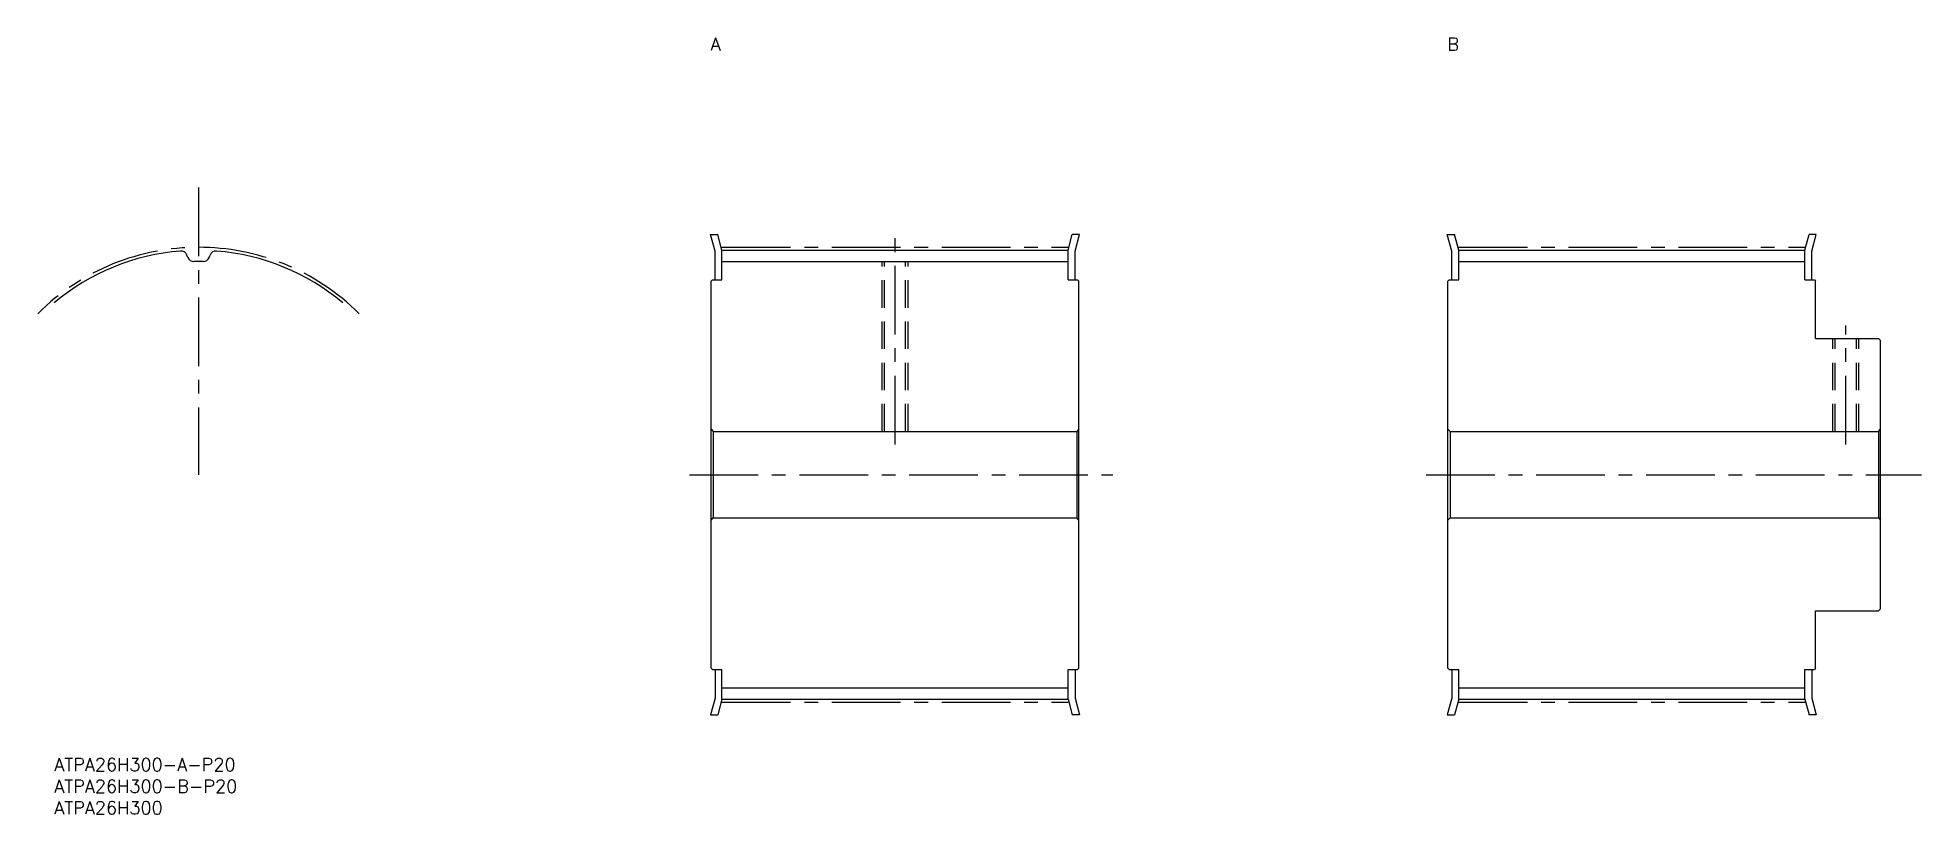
# Model space of a CAD drawing. Extents: x -4 to 431, y -13 to 166.
import ezdxf

# ---------------------------------------------------------------- set-up
doc = ezdxf.new("R2010")
doc.units = 0
doc.header["$LTSCALE"] = 0.5
doc.linetypes.add('CENTER', pattern=[50.8, 31.75, -6.35, 6.35, -6.35])
doc.linetypes.add('DASHED', pattern=[19.05, 12.7, -6.35])
for name, color, linetype in [('MSM_CENTER', 1, 'CENTER'), ('MSM_CONTINUOUS', 7, 'CONTINUOUS'), ('MSM_DASHED', 4, 'DASHED'), ('MSM_PART_NUMBER', 7, 'CONTINUOUS')]:
    doc.layers.add(name, color=color, linetype=linetype)
doc.styles.get("Standard").update_dxf_attribs({"font": 'txt.shx', "height": 3, "bigfont": 'bigfont.shx'})

# ---------------------------------------------------------------- blocks, each defined once
blk = doc.blocks.new('*U37')
at = {"layer": 'MSM_PART_NUMBER'}
blk.add_text('ATPA26H300-A-P20', height=3, dxfattribs=at).set_placement((0, -3))
blk = doc.blocks.new('*U38')
at = {"layer": 'MSM_PART_NUMBER'}
blk.add_text('ATPA26H300-B-P20', height=3, dxfattribs=at).set_placement((0, -8))
blk = doc.blocks.new('*U39')
at = {"layer": 'MSM_PART_NUMBER'}
blk.add_text('ATPA26H300', height=3, dxfattribs=at).set_placement((0, -13))
blk = doc.blocks.new('*U40')
at = {"layer": 'MSM_PART_NUMBER'}
blk.add_text('A', height=3, dxfattribs=at).set_placement((151.68, 163.5))
blk = doc.blocks.new('*U41')
at = {"layer": 'MSM_PART_NUMBER'}
blk.add_text('B', height=3, dxfattribs=at).set_placement((321.94, 163.5))

msp = doc.modelspace()

# ---------------------------------------------------------------- linework, layer by layer
at = {"layer": 'MSM_CENTER'}
for p, q in [((33.34, 131.85), (33.34, 65.5)), ((154.31, 118.05), (234.31, 118.05)), ((194.31, 72.5), (194.31, 121.05)), ((324.57, 118.05), (404.57, 118.05)), ((414.07, 72.5), (414.07, 100)), ((146.81, 65.5), (244.68, 65.5)), ((317.07, 65.5), (431.49, 65.5)), ((154.31, 12.94), (234.31, 12.94)), ((324.57, 12.94), (404.57, 12.94))]:
    msp.add_line(p, q, dxfattribs=at)
msp.add_arc((33.34, 65.5), 52.55, 45, 135, dxfattribs=at)
at = {"layer": 'MSM_CONTINUOUS'}
for p, q in [((152.71, 117.15), (151.68, 121)), ((151.68, 121), (153.33, 121)), ((154.31, 117.36), (153.33, 121)), ((234.31, 117.36), (235.28, 121)), ((236.94, 121), (235.28, 121)), ((235.91, 117.15), (236.94, 121)), ((322.97, 117.15), (321.94, 121)), ((321.94, 121), (323.59, 121)), ((324.57, 117.36), (323.59, 121)), ((404.57, 117.36), (405.54, 121)), ((407.2, 121), (405.54, 121)), ((406.17, 117.15), (407.2, 121)), ((30.85, 115.73), (30.66, 116.27)), ((35.82, 115.73), (36.02, 116.27)), ((152.71, 110.5), (152.71, 117.15)), ((154.31, 117.36), (234.31, 117.36)), ((154.31, 110.5), (154.31, 117.36)), ((154.31, 114.77), (234.31, 114.77)), ((234.31, 110.5), (234.31, 117.36)), ((235.91, 110.5), (235.91, 117.15)), ((322.97, 110.5), (322.97, 117.15)), ((324.57, 117.36), (404.57, 117.36)), ((324.57, 110.5), (324.57, 117.36)), ((324.57, 114.77), (404.57, 114.77)), ((404.57, 110.5), (404.57, 117.36)), ((406.17, 110.5), (406.17, 117.15)), ((151.81, 110.2), (152.11, 110.5)), ((151.81, 20.8), (151.81, 110.2)), ((152.11, 110.5), (154.31, 110.5)), ((234.31, 110.5), (236.51, 110.5)), ((236.51, 110.5), (236.81, 110.2)), ((236.81, 20.8), (236.81, 110.2)), ((322.07, 110.2), (322.37, 110.5)), ((322.07, 20.8), (322.07, 110.2)), ((322.37, 110.5), (324.57, 110.5)), ((404.57, 110.5), (406.77, 110.5)), ((406.77, 110.5), (407.07, 110.2)), ((407.07, 97), (407.07, 110.2)), ((407.07, 97), (421.57, 97)), ((422.07, 96.5), (421.57, 97)), ((422.07, 34.5), (422.07, 96.5)), ((151.81, 76), (152.31, 75.5)), ((152.31, 75.5), (152.31, 55.5)), ((152.31, 75.5), (236.31, 75.5)), ((236.81, 76), (236.31, 75.5)), ((236.31, 75.5), (236.31, 55.5)), ((322.07, 76), (322.57, 75.5)), ((322.57, 75.5), (421.57, 75.5)), ((322.57, 75.5), (322.57, 55.5)), ((421.57, 75.5), (422.07, 76)), ((421.57, 75.5), (421.57, 55.5)), ((151.81, 55), (152.31, 55.5)), ((152.31, 55.5), (236.31, 55.5)), ((236.81, 55), (236.31, 55.5)), ((322.07, 55), (322.57, 55.5)), ((322.57, 55.5), (421.57, 55.5)), ((421.57, 55.5), (422.07, 55)), ((407.07, 20.8), (407.07, 34)), ((407.07, 34), (421.57, 34)), ((421.57, 34), (422.07, 34.5)), ((152.11, 20.5), (151.81, 20.8)), ((152.11, 20.5), (154.31, 20.5)), ((152.71, 20.5), (152.71, 13.85)), ((154.31, 13.63), (154.31, 20.5)), ((234.31, 13.63), (234.31, 20.5)), ((234.31, 20.5), (236.51, 20.5)), ((235.91, 20.5), (235.91, 13.85)), ((236.81, 20.8), (236.51, 20.5)), ((322.37, 20.5), (322.07, 20.8)), ((322.37, 20.5), (324.57, 20.5)), ((322.97, 20.5), (322.97, 13.85)), ((324.57, 13.63), (324.57, 20.5)), ((404.57, 13.63), (404.57, 20.5)), ((404.57, 20.5), (406.77, 20.5)), ((406.17, 20.5), (406.17, 13.85)), ((407.07, 20.8), (406.77, 20.5)), ((152.71, 13.85), (151.68, 10)), ((154.31, 13.63), (153.33, 10)), ((154.31, 16.22), (234.31, 16.22)), ((154.31, 13.63), (234.31, 13.63)), ((234.31, 13.63), (235.28, 10)), ((235.91, 13.85), (236.94, 10)), ((322.97, 13.85), (321.94, 10)), ((324.57, 13.63), (323.59, 10)), ((324.57, 16.22), (404.57, 16.22)), ((324.57, 13.63), (404.57, 13.63)), ((404.57, 13.63), (405.54, 10)), ((406.17, 13.85), (407.2, 10)), ((151.68, 10), (153.33, 10)), ((236.94, 10), (235.28, 10)), ((321.94, 10), (323.59, 10)), ((407.2, 10), (405.54, 10))]:
    msp.add_line(p, q, dxfattribs=at)
for centre, radius, start, end in [((33.34, 65.5), 51.86, 94.5655, 130), ((29.32, 115.78), 1.42, 20, 94.5655), ((32.24, 116.23), 1.47, 200, 271.2454), ((33.34, 65.5), 49.27, 88.7546, 91.2454), ((34.44, 116.23), 1.47, 268.7546, 340), ((37.35, 115.78), 1.42, 85.4345, 160), ((33.34, 65.5), 51.86, 50, 85.4345)]:
    msp.add_arc(centre, radius, start, end, dxfattribs=at)
at = {"layer": 'MSM_DASHED'}
for p, q in [((191.31, 75.5), (191.31, 114.77)), ((191.85, 75.5), (191.85, 114.77)), ((196.76, 75.5), (196.76, 114.77)), ((197.31, 75.5), (197.31, 114.77)), ((411.07, 75.5), (411.07, 97)), ((411.61, 75.5), (411.61, 97)), ((416.52, 75.5), (416.52, 97)), ((417.07, 75.5), (417.07, 97))]:
    msp.add_line(p, q, dxfattribs=at)

# ---------------------------------------------------------------- block references
at = {"layer": 'MSM_CONTINUOUS'}
for name in ['*U40', '*U41', '*U37', '*U38', '*U39']:
    msp.add_blockref(name, (0, 0), dxfattribs=at)

doc.saveas('drawing.dxf')
